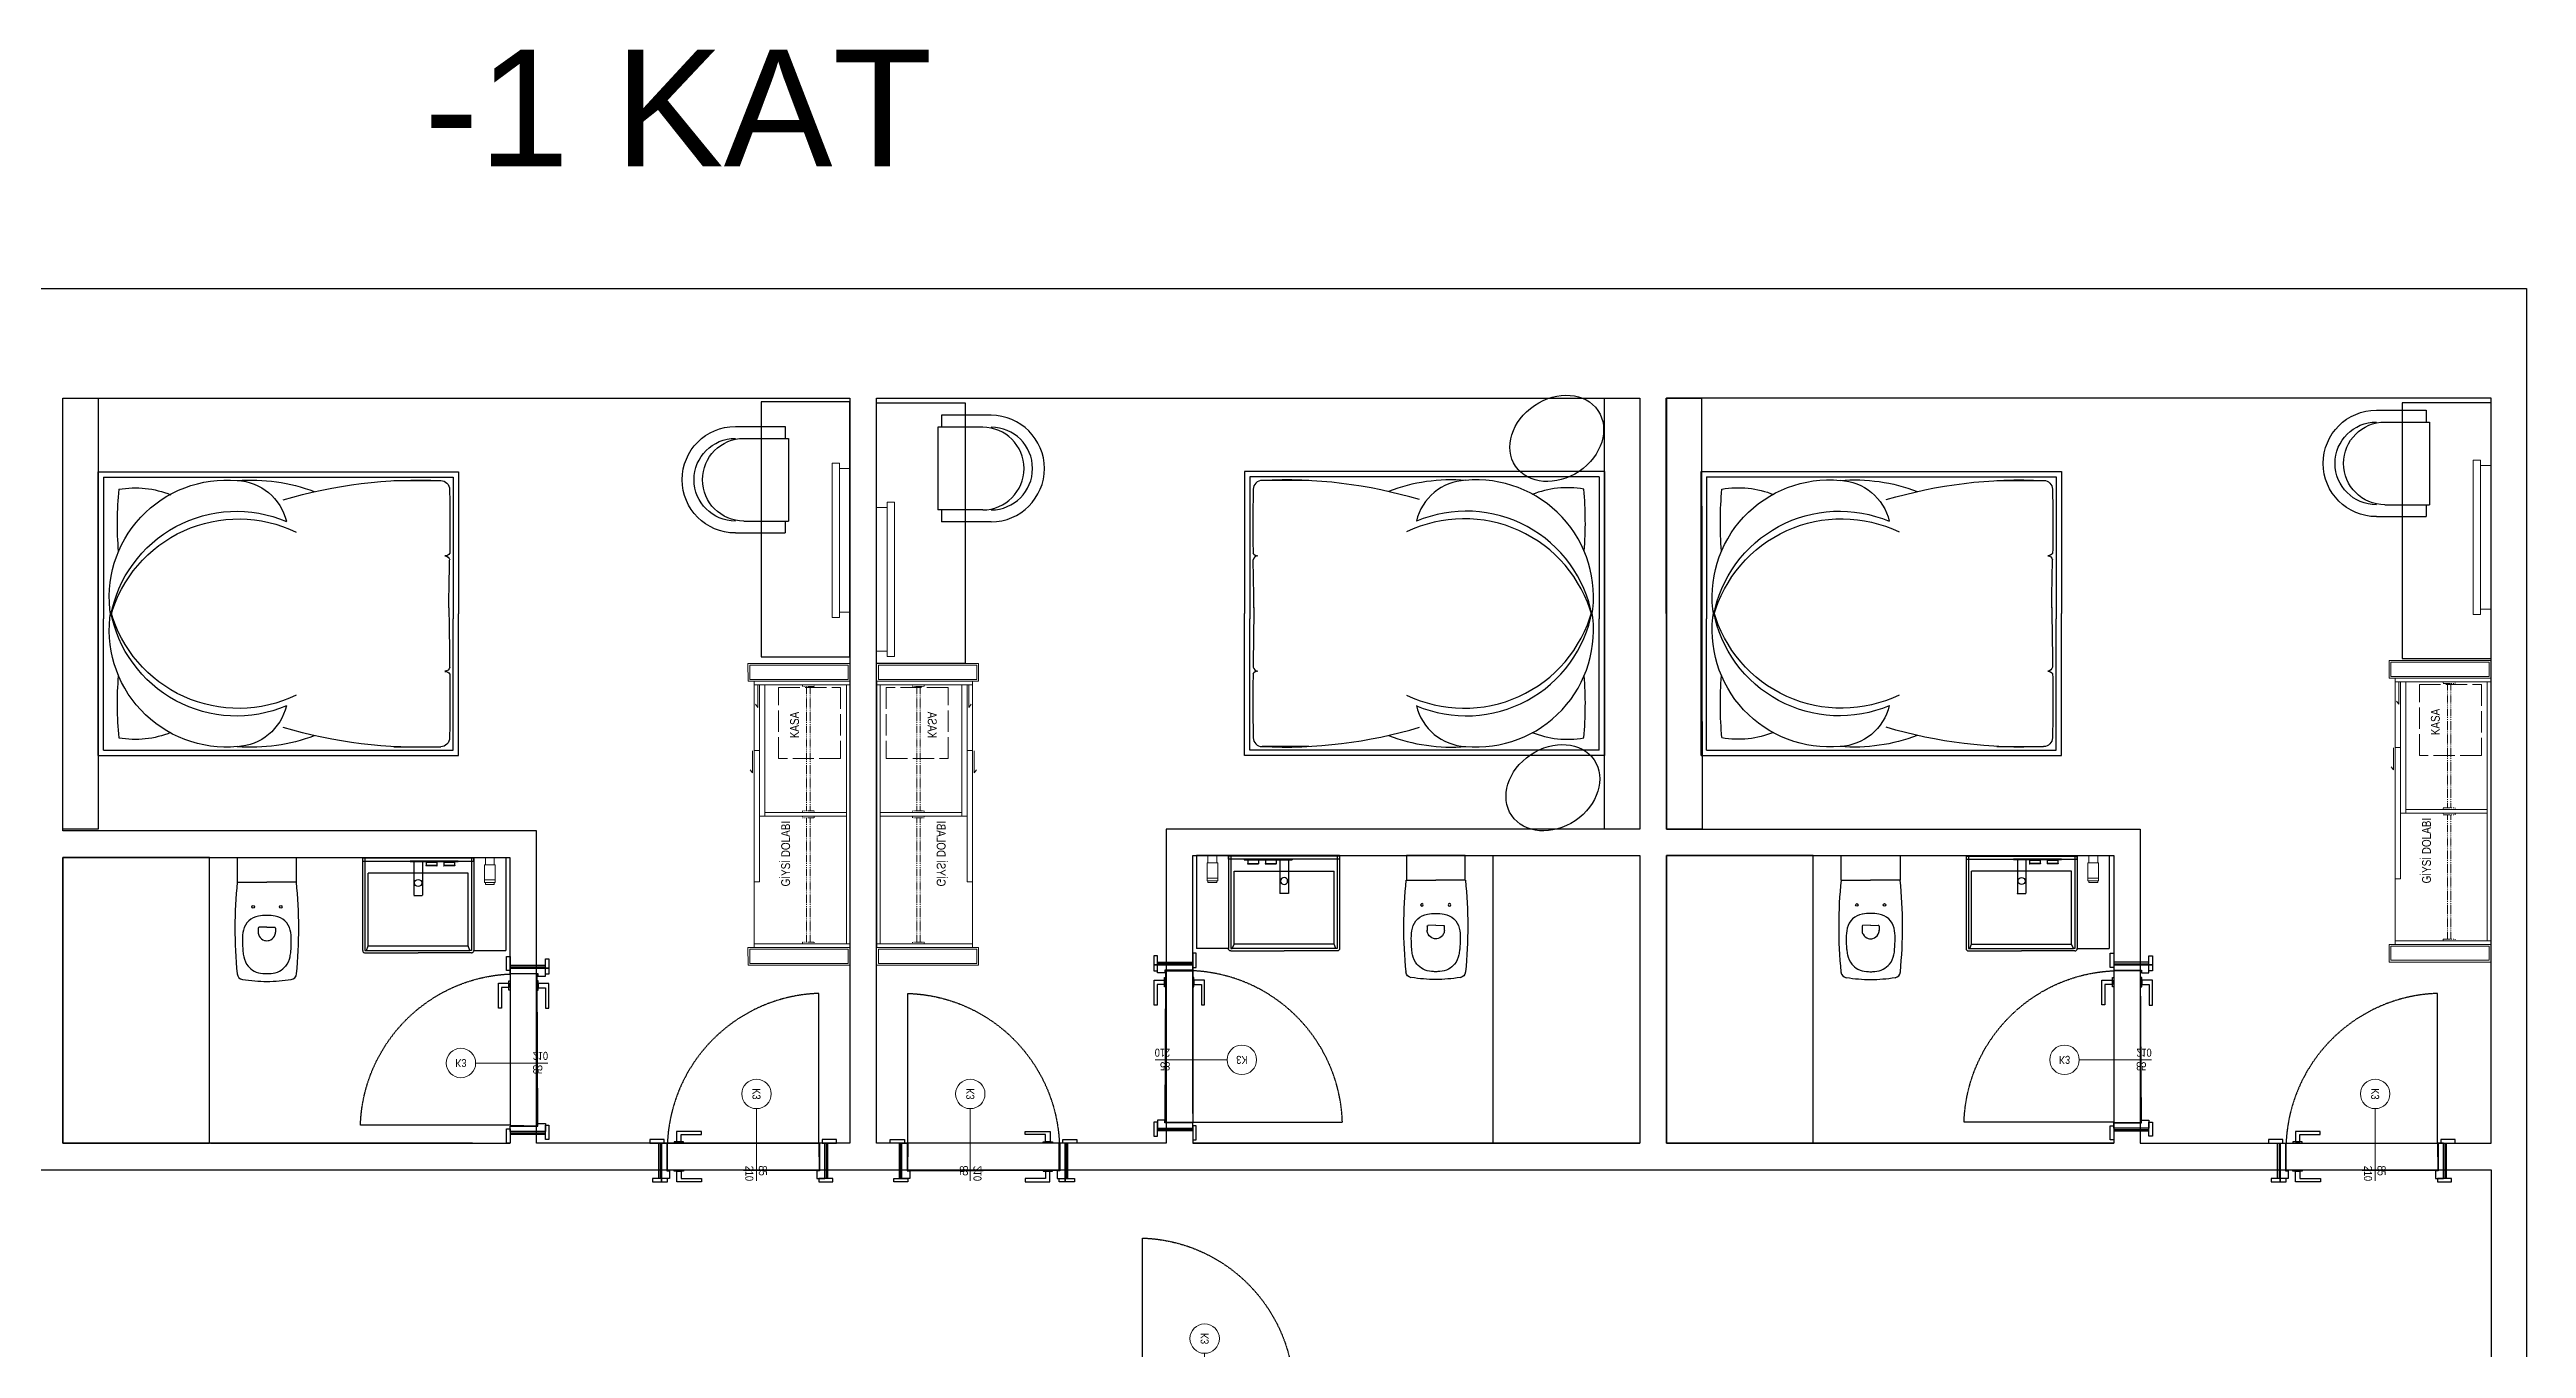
# Model space of a CAD drawing. Header units: millimetres. Extents: x 7687 to 15428, y -715 to 4028.
# Drawn here: x 12646 to 14042, y 3236 to 3968 of the extents above; entities that cross this region are included whole.
import ezdxf
from ezdxf.enums import TextEntityAlignment as Align

# ---------------------------------------------------------------- set-up
doc = ezdxf.new("R2010")
doc.units = ezdxf.units.MM
for name, pattern in [('ACAD_ISO02W100', [15, 12, -3]), ('DASHDOT', [1, 0.5, -0.25, 0, -0.25]), ('HIDDEN', [0.375, 0.25, -0.125])]:
    doc.linetypes.add(name, pattern=pattern)
for name, color, linetype in [('__yaç-yol-2', 6, 'Continuous'), ('AI-kapi', 1, 'Continuous'), ('DTM-AXIS', 7, 'Continuous'), ('GOR020', 140, 'Continuous'), ('TEFRIS', 44, 'Continuous')]:
    doc.layers.add(name, color=color, linetype=linetype)
for name, color, linetype, lineweight in [('A-WINDOW_TAG', 2, 'Continuous', 5), ('ahşap kesit', 44, 'Continuous', 40), ('AHŞAP_gör', 44, 'Continuous', 20), ('mermer', 13, 'Continuous', 25), ('olcu', 1, 'Continuous', 18), ('SS_FURNITURE', 23, 'Continuous', 25), ('SS_TEXT', 7, 'Continuous', 20)]:
    doc.layers.add(name, color=color, linetype=linetype, lineweight=lineweight)
doc.layers.add('ss_glass furniture', color=7, linetype='Continuous', lineweight=9, true_color=0x85abb0)
doc.styles.add('ARIEL50SD', font='ARIALN.TTF', dxfattribs={"height": 9})
doc.styles.get("Standard").update_dxf_attribs({"font": 'arial.ttf'})

# ---------------------------------------------------------------- blocks, each defined once
blk = doc.blocks.new('WINDOW_TAG')
blk.add_line((0, -813), (0, 0))
blk.add_circle((0, 166), 166)
at = {"style": 'ARIEL50SD'}
blk.add_attdef('POZNO', text='', height=90, dxfattribs=at).set_placement((0, 166), align=Align.MIDDLE)
blk.add_attdef('WIDTH', text='', height=90, rotation=90, dxfattribs=at).set_placement((0, -813), align=Align.BOTTOM_LEFT)
blk.add_attdef('HEIGHT', text='', height=90, rotation=90, dxfattribs=at).set_placement((35, -813), align=Align.TOP_LEFT)
blk = doc.blocks.new('södb')
at = {"color": 1}
for points in [[(11995.6, 1679.6), (11995.6, 1671.6), (11997.6, 1671.6), (11997.6, 1679.6)], [(12017.5, 1677.6), (12017.5, 1669.6), (12019.5, 1669.6), (12019.5, 1677.6)], [(12017.5, 1674.5), (12017.5, 1673), (11997.6, 1673), (11997.6, 1674.5)], [(11997.6, 1588.1), (11997.6, 1593.4), (11996.9, 1593.4), (11996.9, 1588.1)], [(12012.8, 1588.1), (12012.8, 1593.4), (12013.5, 1593.4), (12013.5, 1588.1)], [(11995.6, 1582.4), (11995.6, 1574.4), (11997.6, 1574.4), (11997.6, 1582.4)], [(12017.5, 1581), (12017.5, 1579.5), (11997.6, 1579.5), (11997.6, 1581)], [(12017.5, 1584.4), (12017.5, 1575.8), (12019.5, 1575.8), (12019.5, 1584.4)]]:
    blk.add_lwpolyline(points, close=True, dxfattribs=at)
at = {"color": 8, "linetype": 'HIDDEN'}
blk.add_lwpolyline([(11997.6, 1669.6), (11913.3, 1669.6)], dxfattribs=at)
at = {"color": 1}
for points in [[(11997.6, 1673.8), (12017.5, 1673.8)], [(11997.6, 1673), (11997.6, 1670), (12013.3, 1670), (12013.3, 1668.5), (12017.5, 1668.5), (12017.5, 1671.5), (12017.5, 1671.5), (12017.5, 1673)], [(12017.5, 1673), (11997.6, 1673)], [(12012.8, 1584.3), (11997.6, 1584.3), (11997.6, 1669.6), (12013.2, 1669.8), (12012.8, 1584.3)], [(11991, 1603.5), (11991, 1603.5), (11991, 1589.5), (11996.9, 1589.5), (11996.9, 1592), (11992.7, 1592), (11992.7, 1603.5)], [(11992.7, 1603.5), (11991, 1603.5)], [(12019.4, 1603.6), (12019.4, 1603.6), (12019.4, 1589.6), (12013.5, 1589.6), (12013.5, 1592.1), (12017.6, 1592.1), (12017.6, 1603.6)], [(12017.6, 1603.6), (12019.4, 1603.6)], [(11997.6, 1581), (11997.6, 1584), (12013.3, 1584), (12013.3, 1585.5), (12017.5, 1585.5), (12017.5, 1582.6), (12017.5, 1582.6), (12017.5, 1581), (12019.5, 1581), (11997.6, 1581)], [(11997.6, 1580.3), (12017.5, 1580.3)]]:
    blk.add_lwpolyline(points, dxfattribs=at)
at = {"color": 8, "linetype": 'HIDDEN'}
blk.add_arc((12001.5, 1672.5), 88.3, 181.8822, 267.4421, dxfattribs=at)
at = {"layer": 'A-WINDOW_TAG'}
ref = blk.add_blockref('WINDOW_TAG', (11978.2, 1634.5), dxfattribs=dict(at, xscale=-0.05000000000000022, yscale=0.05000000000000022, zscale=0.05000000000000022, rotation=89.99932410386701))
ref.add_attrib('WIDTH', '85', dxfattribs={"layer": '0', "height": 4.5, "rotation": 359.9993, "style": 'ARIEL50SD'}).set_placement((12010.3, 1634.5), align=Align.BOTTOM_LEFT)
ref.add_attrib('HEIGHT', '210', dxfattribs={"layer": '0', "height": 4.5, "rotation": 359.9993, "style": 'ARIEL50SD'}).set_placement((12010.4, 1632.7), align=Align.TOP_LEFT)
ref.add_attrib('POZNO', 'K3', dxfattribs={"layer": '0', "height": 4.5, "style": 'ARIEL50SD'}).set_placement((11969.9, 1634.5), align=Align.MIDDLE)
blk = doc.blocks.new('453Q4')
at = {"layer": 'TEFRIS'}
for p, q in [((1446.8, 4880.6), (1446.8, 4800.6)), ((1449.8, 4877.6), (1449.8, 4803.6)), ((1449.8, 4877.6), (1646.8, 4877.6)), ((1613.4, 4875.6), (1639.8, 4875.6)), ((1646.8, 4877.6), (1646.8, 4803.6)), ((1449.8, 4723.6), (1449.8, 4803.6)), ((1646.8, 4723.6), (1646.8, 4803.6)), ((1446.8, 4720.6), (1446.8, 4800.6)), ((1449.8, 4723.6), (1646.8, 4723.6)), ((1613.4, 4725.6), (1639.8, 4725.6))]:
    blk.add_line(p, q, dxfattribs=at)
for points in [[(1446.8, 4880.6), (1649.8, 4880.6), (1649.8, 4800.6)], [(1446.8, 4800.6), (1446.8, 4800.6), (1446.8, 4880.6)], [(1446.8, 4720.6), (1649.8, 4720.6), (1649.8, 4800.6)], [(1446.8, 4800.6), (1446.8, 4800.6), (1446.8, 4720.6)]]:
    blk.add_lwpolyline(points, dxfattribs=at)
for centre, radius, start, end in [((1518.9, 4809.9), 65.9, 84.5881, 189.4042), ((1533.2, 4776.6), 99.3, 69.1422, 94.6782), ((1523.7, 4845.7), 29.9, 13.2558, 87.4021), ((1627.7, 4606.7), 269.2, 87.4198, 106.5385), ((1639.8, 4870.6), 5, 0, 90), ((1668.8, 4851.4), 211.2, 174.7863, 184.2806), ((1467.7, 4818), 53.5, 68.0456, 99.9569), ((466.1, 4849.6), 1178.9, 359.2712, 1.019), ((1524.7, 4786.2), 72.1, 67.0656, 169.633), ((1525.9, 4779.2), 74.8, 64.2935, 164.5049), ((1642.3, 4836.2), 3.05, 268.1018, 329.7879), ((1642, 4830.1), 2.97, 13.381, 86.038), ((-1784.6, 4862.9), 3429.6, 358.9043, 359.4649), ((1518.9, 4791.2), 65.9, 170.5958, 275.4119), ((1524.7, 4815), 72.1, 190.367, 292.9344), ((1525.9, 4822), 74.8, 195.4951, 295.7065), ((4723, 4838.4), 3078.9, 180.7644, 181.2659), ((1668.8, 4749.7), 211.2, 175.7194, 185.2137), ((1642, 4771), 2.97, 273.962, 346.619), ((1642.3, 4765), 3.05, 30.2121, 91.8982), ((466.1, 4751.6), 1178.9, 358.981, 0.7288), ((1523.7, 4755.4), 29.9, 272.5979, 346.7442), ((1467.7, 4783.2), 53.5, 260.0431, 291.9544), ((1627.7, 4994.5), 269.2, 253.4615, 272.5802), ((1533.2, 4824.6), 99.3, 265.3218, 290.8578), ((1639.8, 4730.6), 5, 270, 0)]:
    blk.add_arc(centre, radius, start, end, dxfattribs=at)
blk = doc.blocks.new('tv')
at = {"layer": 'ss_glass furniture', "linetype": 'Continuous', "lineweight": 0}
blk.add_line((-6, -3), (-6, 84), dxfattribs=at)
for points in [[(-6, -3), (-10, -3), (-10, 84), (-6, 84)], [(-6, 0), (0, 0), (0, 81), (-6, 81)]]:
    blk.add_lwpolyline(points, dxfattribs=at)
blk = doc.blocks.new('A$C63CA7753')
at = {"layer": 'TEFRIS'}
for p, q in [((0.3, 0.6), (0.581, 0.6)), ((0.581, 0.533), (0.581, 0.6)), ((0.348, 0.533), (0.6, 0.533)), ((0.6, 0.067), (0.6, 0.533)), ((0.348, 0.067), (0.6, 0.067)), ((0.581, 0), (0.581, 0.067)), ((0.3, 0), (0.581, 0))]:
    blk.add_line(p, q, dxfattribs=at)
for centre, radius in [((0.3, 0.3), 0.3), ((0.3, 0.3), 0.233), ((0.348, 0.3), 0.233)]:
    blk.add_arc(centre, radius, 90, 270, dxfattribs=at)
blk = doc.blocks.new('A$C633F1E20')
at = {"color": 7, "linetype": 'Continuous'}
for p, q in [((21, 190), (21, 1)), ((69, 190), (69, 1)), ((151, 169), (89, 169)), ((89, 168), (89, 167)), ((151, 166), (89, 166)), ((90, 189), (150, 189)), ((90, 189), (90, 169)), ((90, 187), (150, 187)), ((150, 189), (150, 169)), ((151, 168), (151, 167)), ((251, 169), (189, 169)), ((189, 168), (189, 167)), ((251, 166), (189, 166)), ((190, 189), (250, 189)), ((190, 189), (190, 169)), ((190, 187), (250, 187)), ((250, 189), (250, 169)), ((251, 168), (251, 167)), ((21, 0), (68, 0))]:
    blk.add_line(p, q, dxfattribs=at)
for centre, start, end in [((89, 168), 90, 180), ((89, 167), 180, 270), ((98, 190), 90, 180), ((141, 190), 0, 90), ((151, 168), 0, 90), ((151, 167), 270, 0), ((189, 168), 90, 180), ((189, 167), 180, 270), ((198, 190), 90, 180), ((241, 190), 0, 90), ((251, 168), 0, 90), ((251, 167), 270, 0), ((21, 1), 180, 270), ((68, 1), 270, 0)]:
    blk.add_arc(centre, 0.5, start, end, dxfattribs=at)
at = {"layer": 'DTM-AXIS', "color": 7, "linetype": 'Continuous'}
for p, q in [((0, 193), (0, 190)), ((270, 193), (0, 193)), ((270, 190), (0, 190)), ((98, 189), (98, 190)), ((142, 189), (142, 190)), ((198, 189), (198, 190)), ((242, 189), (242, 190)), ((270, 193), (270, 190))]:
    blk.add_line(p, q, dxfattribs=at)
blk = doc.blocks.new('rgwre')
at = {"layer": 'AHŞAP_gör', "color": 51, "true_color": 0xf8f6b0}
for points in [[(52505.2, -4499.5), (52499.2, -4499.5), (52499.2, -4498), (52505.2, -4498)], [(52505.2, -4508), (52505.2, -4499.5), (52499.2, -4499.5), (52499.2, -4508)]]:
    blk.add_lwpolyline(points, close=True, dxfattribs=at)
for points in [[(52504.7, -4498), (52504.7, -4497), (52499.7, -4497), (52499.7, -4498)], [(52499.7, -4508), (52499.7, -4512), (52504.7, -4512), (52504.7, -4508)]]:
    blk.add_lwpolyline(points, dxfattribs=at)
at = {"layer": 'mermer'}
blk.add_line((52573.9, -4512.1), (52493.2, -4512.1), dxfattribs=at)
at = {"layer": 'TEFRIS'}
for p, q in [((52493.2, -4512.1), (52493.2, -4459.8)), ((52511.3, -4511.9), (52511.3, -4459.8)), ((52512.5, -4458.4), (52542.6, -4458.4)), ((52512.6, -4459.8), (52513.4, -4459.8)), ((52512.6, -4511.9), (52512.6, -4459.8)), ((52571.8, -4459.8), (52513.4, -4459.8)), ((52513.4, -4459.8), (52514.4, -4462.3)), ((52570.8, -4462.3), (52514.4, -4462.3)), ((52514.4, -4462.3), (52514.4, -4503.3)), ((52572.7, -4458.4), (52542.6, -4458.4)), ((52571.8, -4459.8), (52570.8, -4462.3)), ((52570.8, -4462.3), (52570.8, -4503.3)), ((52572.6, -4459.8), (52571.8, -4459.8)), ((52572.6, -4511.9), (52572.6, -4459.8)), ((52573.9, -4511.9), (52573.9, -4459.8)), ((52514.4, -4503.3), (52570.8, -4503.3)), ((52573.9, -4511.9), (52511.3, -4511.9))]:
    blk.add_line(p, q, dxfattribs=at)
for points in [[(52511.3, -4459.8), (52493.2, -4459.8)], [(52573.9, -4512.1), (52573.9, -4510.1), (52511.3, -4510.1), (52511.3, -4511.9)]]:
    blk.add_lwpolyline(points, dxfattribs=at)
blk.add_circle((52542.6, -4497.8), 2, dxfattribs=at)
for centre, radius, start, end in [((52513.1, -4459.7), 1.86, 161.8925, 182.1676), ((52512.3, -4459.5), 1.05, 108.7053, 159.4696), ((52512.5, -4459.8), 1.35, 89.2765, 109.6469), ((52572.7, -4459.8), 1.35, 70.3531, 90.7235), ((52572.8, -4459.5), 1.05, 20.5304, 71.2947), ((52572, -4459.7), 1.86, 357.8324, 18.1075)]:
    blk.add_arc(centre, radius, start, end, dxfattribs=at)
at = {"layer": 'TEFRIS', "xscale": 0.1, "yscale": 0.1, "zscale": 0.1, "rotation": 180}
blk.add_blockref('A$C633F1E20', (52547.1, -4490.8), dxfattribs=at)
blk = doc.blocks.new('retgwre')
at = {"layer": 'TEFRIS'}
for p, q in [((51047.2, -4515.1), (51063.9, -4515.1)), ((51080.6, -4515.1), (51063.9, -4515.1)), ((51059.1, -4541.1), (51059.1, -4543.4)), ((51063.9, -4540.5), (51059.6, -4540.6)), ((51063.9, -4540.5), (51068.3, -4540.6)), ((51068.7, -4541.1), (51068.7, -4543.4))]:
    blk.add_line(p, q, dxfattribs=at)
blk.add_lwpolyline([(51047.3, -4515.1), (51047.3, -4501.3), (51080.5, -4501.3), (51080.5, -4515.1)], dxfattribs=at)
for centre in [(51056.2, -4529.1), (51071.7, -4529.1)]:
    blk.add_circle(centre, 0.75, dxfattribs=at)
for centre, radius, start, end in [((51301.4, -4541.2), 255.5, 174.1406, 179.8869), ((50826.4, -4541.2), 255.5, 0.1131, 5.8594), ((51061.1, -4544.7), 10.7, 133.7278, 166.1823), ((51061.1, -4545.4), 11.2, 99.5729, 131.347), ((51063.4, -4560.6), 26.7, 88.9952, 99.0343), ((51064.4, -4560.6), 26.7, 80.9657, 91.0048), ((51066.7, -4545.4), 11.2, 48.653, 80.4271), ((51066.7, -4544.7), 10.7, 13.8177, 46.2722), ((51311.7, -4541.2), 265.8, 179.9024, 185.5351), ((51073.4, -4547.4), 23.3, 166.9984, 181.4039), ((51144.2, -4546.8), 94.1, 180.7026, 184.4727), ((51059.6, -4541.1), 0.5, 92.5771, 179.4575), ((51059.6, -4541.1), 0.5, 92.5904, 179.6398), ((51059.6, -4541.1), 0.5, 92.5904, 179.6398), ((51063.9, -4543.3), 4.84, 180.9006, 208.6245), ((51063.9, -4543.3), 4.84, 208.6245, 253.986), ((51063.9, -4543.3), 4.84, 253.986, 270.0275), ((51063.9, -4543.3), 4.84, 269.9725, 286.014), ((51063.9, -4543.3), 4.84, 286.014, 331.3755), ((51063.9, -4543.3), 4.84, 331.3755, 359.0994), ((51068.2, -4541.1), 0.5, 0.3602, 87.4096), ((51068.2, -4541.1), 0.5, 0.3602, 87.4096), ((51054.4, -4547.4), 23.3, 358.5961, 13.0016), ((50983.6, -4546.8), 94.1, 355.5273, 359.2974), ((50816.1, -4541.2), 265.8, 354.4649, 0.0976), ((51071, -4552.6), 20.6, 184.2647, 192.857), ((51063.4, -4554.6), 12.8, 191.6558, 217.9899), ((51061.4, -4555.9), 10.4, 218.9071, 243.5749), ((51062.9, -4552.5), 14.2, 244.4101, 264.7234), ((51064.9, -4552.5), 14.2, 275.2766, 295.5899), ((51066.4, -4555.9), 10.4, 296.4251, 321.0929), ((51064.5, -4554.6), 12.8, 322.0101, 348.3442), ((51056.9, -4552.6), 20.6, 347.143, 355.7353), ((51050.8, -4566.5), 3.63, 185.5181, 260.6194), ((51064.3, -4480.4), 90.7, 261.0733, 269.7868), ((51063.8, -4544.2), 22.5, 264.4302, 270.3775), ((51064.1, -4544.2), 22.5, 269.6225, 275.5698), ((51063.6, -4480.4), 90.7, 270.2132, 278.9267), ((51077.1, -4566.5), 3.63, 279.3806, 354.4819)]:
    blk.add_arc(centre, radius, start, end, dxfattribs=at)
blk = doc.blocks.new('dt')
at = {"color": 30, "linetype": 'DASHDOT', "true_color": 0xf26722}
for p, q in [((92635, -4949.6), (92705, -4949.6)), ((92635, -4951.6), (92705, -4951.6)), ((92709, -4949.6), (92779, -4949.6)), ((92709, -4951.6), (92779, -4951.6))]:
    blk.add_line(p, q, dxfattribs=at)
at = {"color": 242, "linetype": 'ACAD_ISO02W100', "true_color": 0xcd2027}
blk.add_lwpolyline([(92738.5, -4933.8), (92778.5, -4933.8), (92778.5, -4968.8), (92738.5, -4968.8), (92738.5, -4933.8)], dxfattribs=at)
at = {"color": 30, "linetype": 'DASHDOT', "true_color": 0xf26722}
for points in [[(92634, -4947.3), (92635, -4947.3), (92635, -4953.9), (92634, -4953.9)], [(92706, -4947.3), (92705, -4947.3), (92705, -4953.9), (92706, -4953.9)], [(92708, -4947.3), (92709, -4947.3), (92709, -4953.9), (92708, -4953.9)], [(92780, -4947.3), (92779, -4947.3), (92779, -4953.9), (92780, -4953.9)]]:
    blk.add_lwpolyline(points, close=True, dxfattribs=at)
at = {"layer": 'ahşap kesit', "lineweight": -2}
for p, q in [((92634, -4974.1), (92634, -4920.1)), ((92634, -4920.1), (92780, -4920.1)), ((92706, -4972.1), (92706, -4926.1)), ((92706, -4926.1), (92708, -4926.1)), ((92708, -4972.1), (92708, -4926.1)), ((92780, -4920.1), (92780, -4974.1)), ((92780, -4972.1), (92634, -4972.1))]:
    blk.add_line(p, q, dxfattribs=at)
for points in [[(92780, -4920.1), (92782, -4920.1), (92782, -4974.1), (92632, -4974.1), (92632, -4920.1), (92634, -4920.1)], [(92742.7, -4919.2), (92730.3, -4919.2), (92732.1, -4917.9)], [(92779.7, -4922.2), (92767.3, -4922.2), (92769.1, -4920.9)]]:
    blk.add_lwpolyline(points, dxfattribs=at)
for points in [[(92669, -4920.1), (92743, -4920.1), (92743, -4923.1), (92669, -4923.1)], [(92706, -4923.1), (92780, -4923.1), (92780, -4926.1), (92706, -4926.1)]]:
    blk.add_lwpolyline(points, close=True, dxfattribs=at)
at = {"layer": 'SS_TEXT', "char_height": 5, "attachment_point": 7, "rotation": 360}
for s, insert in [('\\pi27.06147;{\\W0.8;GİYSİ DOLABI}', (92639.3, -4940.4, -41.7)), ('\\pi37.88548;{\\W0.8;KASA}', (92712, -4945.4, -41.7))]:
    blk.add_mtext_dynamic_manual_height_columns(s, width=90.278, gutter_width=12.5, heights=[49.9], dxfattribs=dict(at, insert=insert))

msp = doc.modelspace()

# ---------------------------------------------------------------- linework, layer by layer
at = {"layer": 'AHŞAP_gör'}
for points in [[(13040, 3622), (13097.5, 3622), (13097.5, 3612), (13040.1, 3612), (13040, 3622)], [(13170, 3622), (13112.5, 3622), (13112.5, 3612), (13170, 3612), (13170, 3622)], [(13965, 3623.7), (14022.5, 3623.7), (14022.5, 3613.7), (13965, 3613.7), (13965, 3623.7)], [(13965, 3463.7), (14022.5, 3463.7), (14022.5, 3453.7), (13965, 3453.7), (13965, 3463.7)], [(13040, 3462), (13097.5, 3462), (13097.5, 3452), (13040.1, 3452), (13040, 3462)], [(13170, 3462), (13112.5, 3462), (13112.5, 3452), (13170, 3452), (13170, 3462)]]:
    msp.add_lwpolyline(points, dxfattribs=at)
for points in [[(13041, 3621), (13096.5, 3621), (13096.5, 3613), (13041.1, 3613)], [(13169, 3621), (13113.5, 3621), (13113.5, 3613), (13169, 3613)], [(13966, 3622.7), (14021.5, 3622.7), (14021.5, 3614.7), (13966, 3614.7)], [(13966, 3462.7), (14021.5, 3462.7), (14021.5, 3454.7), (13966, 3454.7)], [(13041, 3461), (13096.5, 3461), (13096.5, 3453), (13041.1, 3453)], [(13169, 3461), (13113.5, 3461), (13113.5, 3453), (13169, 3453)]]:
    msp.add_lwpolyline(points, close=True, dxfattribs=at)
at = {"layer": 'AI-kapi'}
for centre in [(13495.9, 3748.9), (13493.7, 3552)]:
    msp.add_ellipse(centre, major_axis=(-23.2, -15.7), ratio=0.801244, dxfattribs=at)
at = {"layer": 'mermer'}
msp.add_line((12737.1, 3351.7), (12905.8, 3351.7), dxfattribs=at)
for points in [[(12831.5, 1956.7), (12831.5, 3009.3), (12059.7, 3009.3), (11609.5, 3009.3), (11609.5, 3190.7), (11609.5, 3833.3), (14042.5, 3833.3), (14042.5, 1956.7)], [(13097.5, 3351.7), (12920.8, 3351.7), (12920.8, 3527.6), (12653.8, 3527.6), (12653.8, 3771.6), (13097.5, 3771.6)], [(13112.5, 3351.7), (13112.5, 3771.6), (13542.8, 3771.6), (13542.8, 3528.7), (13275.8, 3528.7), (13275.8, 3351.7)], [(14022.5, 3771.6), (13557.8, 3771.6), (13557.8, 3528.7), (13824.8, 3528.7), (13824.8, 3351.7), (14022.5, 3351.7)], [(12736.5, 3512.6), (12653.8, 3512.6), (12653.8, 3351.7), (12736.5, 3351.7)], [(13460.1, 3513.7), (13542.8, 3513.7), (13542.8, 3351.7), (13460.1, 3351.7)], [(13640.5, 3513.7), (13557.8, 3513.7), (13557.8, 3351.7), (13640.5, 3351.7)]]:
    msp.add_lwpolyline(points, close=True, dxfattribs=at)
at = {"layer": 'mermer', "color": 61, "true_color": 0xedee99}
for points in [[(12673.8, 3528.6), (12653.8, 3528.6), (12653.8, 3771.6), (12673.8, 3771.6), (12673.8, 3528.6)], [(13542.8, 3528.7), (13522.8, 3528.7), (13522.8, 3771.6), (13542.8, 3771.6), (13542.8, 3528.7)], [(13577.8, 3528.7), (13557.8, 3528.7), (13557.5, 3771.6), (13577.5, 3771.6), (13577.8, 3528.7)]]:
    msp.add_lwpolyline(points, dxfattribs=at)
at = {"layer": 'mermer'}
for points in [[(12884.8, 3351.7), (12653.8, 3351.7), (12653.8, 3512.6), (12905.8, 3512.6), (12905.8, 3447)], [(13290.8, 3368.4), (13290.8, 3513.7), (13542.8, 3513.7), (13542.8, 3351.7), (13290.8, 3351.7), (13439.8, 3351.7)], [(13557.8, 3513.7), (13809.8, 3513.7), (13809.8, 3351.7), (13557.8, 3351.7), (13557.8, 3513.7), (13557.8, 3351.7), (13809.8, 3351.7)], [(12512.9, 3351.7), (12512.9, 3420.6), (12638.8, 3420.6), (12638.8, 3336.7), (14022.5, 3336.7), (14022.5, 3213.6), (13621.6, 3213.6), (13621.6, 3187.7), (13621.6, 2690.2)], [(13290.8, 3358.5), (13290.8, 3351.7), (13542.8, 3351.7)]]:
    msp.add_lwpolyline(points, dxfattribs=at)
at = {"layer": 'SS_FURNITURE'}
for points in [[(13047.5, 3769.5), (13047.5, 3625.8), (13097.5, 3625.8), (13097.5, 3769.5)], [(13162.5, 3769), (13162.5, 3622), (13112.5, 3622), (13112.5, 3769)], [(13972.5, 3768.9), (13972.5, 3624.9), (14022.5, 3624.9), (14022.5, 3768.9)]]:
    msp.add_lwpolyline(points, close=True, dxfattribs=at)

# ---------------------------------------------------------------- block references
at = {"xscale": -1}
for name, p, rotation in [('tv', (13097.5, 3732), 180), ('tv', (14022.5, 3733.7), 180), ('södb', (908.3, 5031.3), 180), ('södb', (1812.2, 5033.1), 180), ('södb', (14799.8, 15349.3), 90), ('södb', (14931.9, 15211.4), 90)]:
    msp.add_blockref(name, p, dxfattribs=dict(at, rotation=rotation))
for name, p, rotation in [('tv', (13112.5, 3709.9), 180), ('södb', (25288.3, 5033.1), 180), ('södb', (11410.3, 15349.3), 270), ('södb', (12322.7, 15349.3), 270)]:
    msp.add_blockref(name, p, dxfattribs=dict(rotation=rotation))
at = {"layer": 'AI-kapi', "xscale": -1, "rotation": 180}
for p in [(11227, 8450.7), (12130.5, 8450.8)]:
    msp.add_blockref('453Q4', p, dxfattribs=at)
at = {"layer": 'AI-kapi', "rotation": 180}
msp.add_blockref('453Q4', (14969.6, 8450.8), dxfattribs=at)
at = {"layer": 'GOR020', "linetype": 'Continuous', "yscale": 100, "zscale": 100, "rotation": 180}
for p, xscale in [((13207.1, 3761.9), 100), ((13927.9, 3764.8), -100), ((13002.9, 3755.6), -100)]:
    msp.add_blockref('A$C63CA7753', p, dxfattribs=dict(at, xscale=xscale))
at = {"layer": 'mermer'}
for p in [(-38295.1, 8013.9), (-37391.1, 8015)]:
    msp.add_blockref('retgwre', p, dxfattribs=at)
at = {"layer": 'mermer', "rotation": 180}
for p in [(65396.7, -999.5), (66300.5, -998.4)]:
    msp.add_blockref('rgwre', p, dxfattribs=at)
at = {"layer": 'mermer', "xscale": -1, "rotation": 180}
msp.add_blockref('rgwre', (-39200.4, -998.4), dxfattribs=at)
at = {"layer": 'mermer', "xscale": -1}
msp.add_blockref('retgwre', (64491.6, 8015), dxfattribs=at)
at = {"layer": 'olcu', "rotation": 90.00000000000001}
for p in [(8123.4, -89170), (9048.3, -89168.3)]:
    msp.add_blockref('dt', p, dxfattribs=at)
at = {"layer": 'olcu', "xscale": -1, "rotation": 270}
msp.add_blockref('dt', (18086.7, -89170), dxfattribs=at)

# ---------------------------------------------------------------- texts
at = {"layer": '__yaç-yol-2', "color": 8}
msp.add_text('-1 KAT', height=65.89, dxfattribs=at).set_placement((12857.5, 3902.2))

doc.saveas('drawing.dxf')
